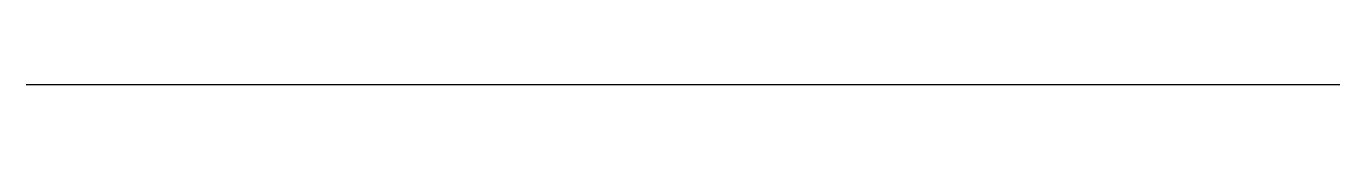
# Model space of a CAD drawing. Header units: millimetres. Extents: x -16.106 to -15.892, y 78.805 to 78.805.
import ezdxf

# ---------------------------------------------------------------- set-up
doc = ezdxf.new("R2010")
doc.units = ezdxf.units.MM

msp = doc.modelspace()

# ---------------------------------------------------------------- linework, layer by layer
at = {"color": 1}
msp.add_line((-15.89245, 78.80462), (-16.10625, 78.80462), dxfattribs=at)
msp.add_line((-15.89245, 78.80462), (-16.10625, 78.80462), dxfattribs=at)
msp.add_line((-15.89245, 78.80462), (-16.10625, 78.80462), dxfattribs=at)

doc.saveas('drawing.dxf')
